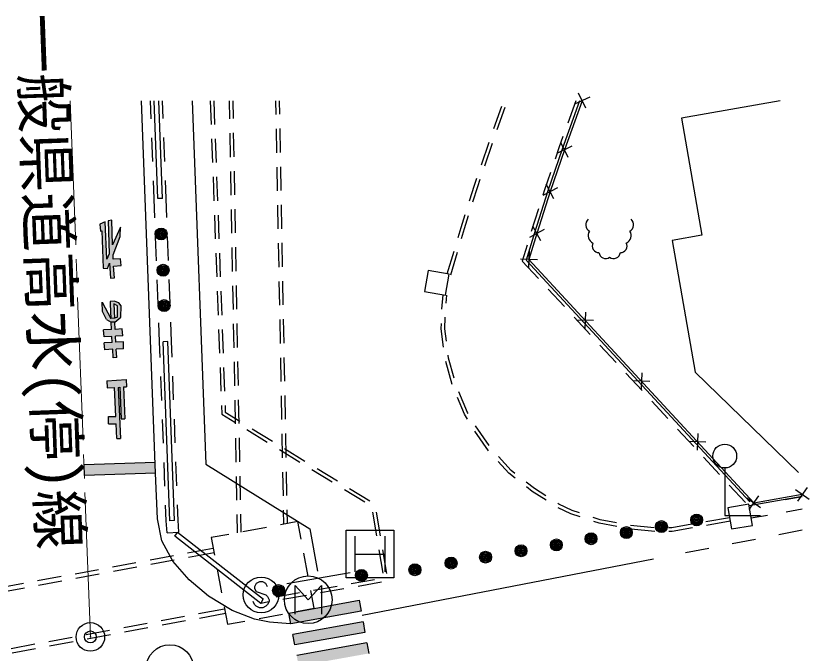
# Model space of a CAD drawing. Units: millimetres, scale not verified. Extents: x 40000 to 680000, y 20000 to 380000.
# Drawn here: x 216910 to 250211, y 308766 to 335501 of the extents above; entities that cross this region are included whole.
import ezdxf
from ezdxf.enums import TextEntityAlignment as Align

# ---------------------------------------------------------------- set-up
doc = ezdxf.new("R2010")
doc.units = ezdxf.units.MM
doc.header["$LTSCALE"] = 1000
doc.header["$PDMODE"] = 32
doc.header["$PDSIZE"] = 500
doc.linetypes.add('CHAIN', pattern=[18.5, 12, -1.5, 3.5, -1.5])
for name, color, linetype, lineweight in [('M-BGD', 7, 'Continuous', 25), ('M-BGD-EXST', 7, 'Continuous', 25), ('M-BMK', 2, 'CHAIN', 13), ('M-BMK-HTXT', 7, 'Continuous', 13), ('M-BMK-SRVR', 3, 'Continuous', 25), ('M-STR-STRC', 7, 'Continuous', 25)]:
    doc.layers.add(name, color=color, linetype=linetype, lineweight=lineweight)
doc.styles.add('ＭＳ ゴシック', font='')
doc.styles.get('ＭＳ ゴシック').set_extended_font_data('MS Gothic')

msp = doc.modelspace()

# ---------------------------------------------------------------- hatches: boundary and pattern name
at = {"layer": 'M-BMK-HTXT'}
for points in [[(219779, 316672), (219793, 316222), (222775, 316313), (222758, 316763)], [(228371, 310438), (228453, 309995), (231401, 310523), (231317, 310982)], [(228534, 309553), (228616, 309110), (231565, 309638), (231483, 310081)], [(228698, 308668), (228780, 308225), (231729, 308753), (231647, 309196)]]:
    msp.add_hatch(color=256, dxfattribs=at).paths.add_polyline_path(points)
at = {"layer": 'M-STR-STRC'}
for points in [[(221044, 324516), (221013, 324997), (221337, 325027), (221309, 325305), (221000, 325298), (220990, 325482), (221295, 326250), (221305, 326643), (220968, 325892), (220932, 326929), (220780, 326906), (220831, 325521), (220722, 325295), (220655, 326866), (220429, 326757), (220469, 326462), (220516, 326482), (220582, 324914), (220758, 324900), (220837, 325133), (220880, 324502)], [(221046, 322812), (221022, 323414), (221183, 323337), (221171, 322866), (221046, 322812), (220896, 322806), (220534, 323495), (220552, 323099), (220721, 322765), (220916, 322646), (221066, 322651), (221321, 322862), (221333, 323333), (221226, 323466), (221035, 323526), (220875, 323519), (220872, 323408), (220896, 322806)], [(220994, 321157), (221144, 321165), (221125, 321521), (221427, 321536), (221422, 321831), (221104, 321809), (221095, 322059), (221401, 322074), (221379, 322370), (221075, 322346), (221066, 322651), (220916, 322646), (220926, 322342), (220593, 322323), (220617, 322034), (220945, 322054), (220954, 321804), (220623, 321786), (220638, 321495), (220975, 321513)], [(221052, 319909), (221107, 318692), (220792, 318691), (220794, 318384), (221118, 318385), (221149, 317767), (221299, 317775), (221202, 319916), (221274, 319919), (221334, 318590), (221484, 318591), (221423, 319933), (221558, 319942), (221539, 320241), (220728, 320188), (220747, 319889)]]:
    msp.add_hatch(color=256, dxfattribs=at).paths.add_polyline_path(points)

# ---------------------------------------------------------------- linework, layer by layer
at = {"layer": 'M-BGD'}
for p, q in [((240999, 332092), (240366, 331793)), ((240832, 331626), (240533, 332259)), ((222591, 331184), (222563, 331942)), ((222868, 327833), (222713, 331942)), ((223067, 327840), (222913, 331942)), ((223091, 331193), (223063, 331942)), ((225068, 331942), (225105, 330943)), ((225218, 331942), (225255, 330943)), ((225891, 331178), (225876, 331942)), ((226041, 331192), (226027, 331942)), ((227838, 331359), (227827, 331942)), ((227988, 331373), (227977, 331942)), ((236973, 330771), (237309, 331712)), ((240417, 331942), (240079, 331001)), ((237117, 330727), (237453, 331669)), ((227868, 329759), (227849, 330759)), ((228018, 329773), (227999, 330773)), ((222659, 329385), (222621, 330384)), ((223159, 329395), (223121, 330394)), ((225921, 329578), (225902, 330578)), ((226071, 329592), (226052, 330592)), ((239876, 330436), (239705, 329959)), ((225127, 330343), (225164, 329344)), ((225277, 330343), (225314, 329344)), ((236457, 329256), (236779, 330203)), ((236601, 329213), (236922, 330160)), ((240256, 330029), (239626, 329723)), ((240094, 329562), (239788, 330191)), ((239705, 329959), (239544, 329493)), ((227898, 328159), (227879, 329159)), ((228048, 328173), (228029, 329173)), ((225186, 328744), (225223, 327745)), ((225336, 328744), (225373, 327745)), ((225951, 327979), (225932, 328978)), ((226101, 327992), (226082, 328992)), ((236165, 328395), (236264, 328688)), ((239349, 328926), (239102, 328209)), ((222718, 327827), (222689, 328586)), ((223217, 327846), (223189, 328595)), ((235956, 327736), (236165, 328395)), ((236100, 327693), (236307, 328348)), ((236307, 328348), (236408, 328645)), ((239499, 327819), (239178, 328441)), ((239650, 328291), (239028, 327970)), ((239102, 328209), (239028, 327979)), ((222748, 327025), (222718, 327827)), ((223067, 327840), (222868, 327833)), ((223248, 327044), (223217, 327846)), ((225981, 326379), (225962, 327379)), ((226131, 326393), (226112, 327393)), ((227928, 326560), (227909, 327559)), ((228078, 326573), (228059, 327573)), ((238845, 327407), (238540, 326455)), ((225245, 327146), (225282, 326146)), ((225396, 327146), (225432, 326146)), ((235604, 326628), (235775, 327165)), ((235748, 326583), (235918, 327121)), ((238944, 326067), (238610, 326683)), ((235479, 326209), (235604, 326628)), ((235623, 326166), (235748, 326583)), ((239085, 326542), (238469, 326208)), ((222816, 325226), (222778, 326225)), ((223315, 325245), (223278, 326244)), ((226011, 324779), (225992, 325779)), ((226161, 324793), (226142, 325793)), ((227958, 324960), (227939, 325960)), ((228108, 324974), (228089, 325974)), ((238369, 325880), (238171, 325213)), ((225304, 325547), (225341, 324547)), ((225455, 325547), (225492, 324547)), ((235020, 324677), (235307, 325635)), ((235163, 324634), (235450, 325591)), ((238465, 325628), (238437, 324929)), ((238801, 325265), (238101, 325292)), ((238171, 325213), (238850, 324479)), ((238339, 325252), (247718, 315109)), ((222883, 323427), (222846, 324427)), ((223383, 323446), (223345, 324445)), ((227988, 323360), (227969, 324360)), ((228138, 323374), (228119, 324374)), ((226041, 323179), (226022, 324179)), ((226191, 323193), (226172, 324193)), ((239257, 324039), (239936, 323304)), ((225364, 323948), (225400, 322948)), ((225514, 323948), (225551, 322948)), ((234795, 323191), (234847, 323798)), ((234968, 323452), (234996, 323785)), ((240823, 323077), (240796, 322378)), ((228018, 321760), (227999, 322760)), ((228168, 321774), (228149, 322774)), ((234917, 322374), (234926, 322854)), ((240343, 322864), (241022, 322130)), ((241159, 322714), (240460, 322741)), ((222943, 321825), (222913, 322628)), ((223443, 321844), (223413, 322647)), ((226071, 321580), (226052, 322579)), ((226221, 321594), (226202, 322593)), ((234766, 322366), (234771, 322592)), ((234864, 321598), (234766, 322366)), ((234982, 321858), (234917, 322374)), ((225423, 322349), (225460, 321349)), ((225573, 322349), (225610, 321349)), ((222968, 321166), (222943, 321825)), ((223293, 321838), (223093, 321831)), ((223372, 314316), (223093, 321831)), ((223572, 314324), (223293, 321838)), ((223468, 321184), (223443, 321844)), ((241430, 321689), (242109, 320955)), ((228048, 320161), (228030, 321161)), ((228198, 320175), (228179, 321174)), ((235072, 321147), (235058, 321263)), ((235307, 320296), (235072, 321147)), ((225482, 320750), (225519, 319751)), ((225632, 320750), (225669, 319751)), ((226101, 319980), (226083, 320980)), ((226251, 319994), (226232, 320994)), ((235222, 320042), (234956, 321006)), ((223035, 319367), (222998, 320366)), ((223534, 319386), (223497, 320385)), ((242516, 320514), (243195, 319780)), ((243182, 320526), (243155, 319827)), ((243518, 320163), (242819, 320190)), ((235872, 318862), (235502, 319730)), ((226131, 318380), (226113, 319380)), ((226281, 318394), (226262, 319394)), ((228078, 318561), (228060, 319561)), ((228228, 318575), (228209, 319575)), ((235738, 318794), (235443, 319485)), ((225541, 319151), (225554, 318786)), ((225691, 319151), (225701, 318872)), ((243602, 319339), (244281, 318605)), ((225554, 318786), (226096, 318455)), ((225701, 318872), (226316, 318496)), ((235864, 318580), (235738, 318794)), ((235901, 318813), (235872, 318862)), ((223101, 317568), (223064, 318568)), ((223601, 317587), (223564, 318586)), ((226607, 318141), (227460, 317619)), ((226828, 318182), (227680, 317660)), ((236756, 317252), (236181, 318071)), ((236781, 317478), (236206, 318297)), ((244688, 318165), (245367, 317430)), ((226162, 316781), (226143, 317780)), ((226311, 316794), (226292, 317794)), ((228108, 316961), (228090, 317961)), ((228258, 316975), (228239, 317975)), ((245541, 317976), (245513, 317276)), ((245877, 317612), (245177, 317640)), ((227972, 317305), (228824, 316783)), ((228192, 317346), (229045, 316824)), ((223168, 315770), (223131, 316769)), ((223668, 315788), (223631, 316787)), ((237600, 316313), (237155, 316805)), ((237702, 316424), (237164, 317018)), ((245775, 316990), (246453, 316256)), ((228139, 315362), (228120, 316361)), ((228288, 315375), (228269, 316375)), ((229336, 316470), (230189, 315947)), ((229556, 316511), (230409, 315988)), ((237859, 316302), (237702, 316424)), ((246668, 316534), (246668, 314534)), ((226192, 315181), (226173, 316181)), ((226341, 315195), (226323, 316195)), ((237866, 316107), (237600, 316313)), ((238678, 315667), (238333, 315935)), ((238591, 315545), (238340, 315739)), ((246861, 315815), (247540, 315081)), ((250126, 315717), (249724, 315144)), ((230700, 315634), (231553, 315112)), ((230921, 315675), (231773, 315153)), ((239168, 315179), (238591, 315545)), ((239154, 315365), (238678, 315667)), ((248087, 315361), (247684, 314789)), ((249639, 315632), (250211, 315229)), ((239701, 315018), (239661, 315044)), ((247599, 315276), (248172, 314874)), ((247690, 314953), (248414, 315079)), ((247846, 314992), (249925, 315354)), ((249202, 315216), (249925, 315342)), ((223222, 314311), (223198, 314970)), ((223722, 314329), (223697, 314989)), ((228161, 314178), (228150, 314762)), ((228310, 314206), (228300, 314776)), ((240213, 314609), (239678, 314864)), ((240269, 314749), (239701, 315018)), ((240576, 314647), (240269, 314749)), ((249246, 314696), (249925, 314814)), ((226217, 313817), (226203, 314581)), ((226367, 313844), (226353, 314595)), ((231887, 314678), (232053, 313692)), ((232040, 314674), (232206, 313688)), ((240600, 314482), (240213, 314609)), ((241433, 314364), (241146, 314459)), ((242118, 314230), (241433, 314364)), ((246865, 314448), (245880, 314274)), ((246668, 314534), (248168, 314534)), ((247778, 314440), (248458, 314559)), ((223255, 313809), (223222, 314311)), ((223572, 314324), (223372, 314316)), ((223754, 313842), (223721, 314344)), ((227425, 314041), (226442, 313858)), ((228753, 314288), (228015, 314151)), ((228890, 313551), (228753, 314288)), ((241395, 314219), (241169, 314293)), ((242143, 314072), (241395, 314219)), ((243703, 314025), (242708, 314122)), ((245289, 314170), (244450, 314023)), ((246891, 314300), (245906, 314127)), ((223255, 313809), (223754, 313842)), ((223579, 313667), (223702, 313825)), ((227310, 311012), (223702, 313825)), ((225852, 313749), (225115, 313612)), ((230770, 311921), (230770, 313921)), ((230770, 313921), (232770, 313921)), ((232770, 313921), (232770, 311921)), ((243729, 313872), (242734, 313968)), ((244450, 314023), (244302, 314020)), ((244465, 313873), (244328, 313871)), ((245315, 314023), (244465, 313873)), ((227187, 310854), (223579, 313667)), ((225115, 313612), (225252, 312874)), ((231145, 313671), (231145, 312171)), ((232395, 313671), (232395, 312171)), ((224116, 312973), (225197, 313174)), ((232153, 313100), (232319, 312114)), ((232306, 313096), (232472, 312110)), ((222543, 312681), (223526, 312864)), ((224151, 312786), (225231, 312987)), ((229182, 311978), (229000, 312961)), ((231145, 312921), (232395, 312921)), ((220970, 312389), (221953, 312572)), ((221004, 312202), (221988, 312385)), ((222578, 312494), (223561, 312677)), ((219397, 312097), (220380, 312280)), ((219431, 311911), (220414, 312093)), ((225362, 312284), (225545, 311301)), ((230948, 312138), (228286, 311671)), ((216251, 311514), (217234, 311696)), ((217824, 311806), (218807, 311988)), ((217858, 311619), (218841, 311801)), ((232770, 311921), (230770, 311921)), ((231970, 311840), (230985, 311669)), ((232260, 311739), (231275, 311567)), ((216285, 311327), (217268, 311509)), ((229429, 310651), (229292, 311388)), ((230394, 311565), (229408, 311394)), ((230684, 311464), (229699, 311292)), ((228817, 311291), (227832, 311119)), ((229108, 311189), (228122, 311017)), ((225655, 310711), (225792, 309974)), ((227187, 310854), (227294, 311025)), ((227531, 310914), (227187, 310854)), ((224584, 310426), (225670, 310627)), ((224618, 310239), (225705, 310440)), ((227119, 310221), (228102, 310404)), ((231401, 310523), (228453, 309995)), ((228692, 310514), (229429, 310651)), ((223011, 310134), (223994, 310316)), ((223045, 309947), (224028, 310129)), ((225792, 309974), (226529, 310111)), ((231483, 310081), (228534, 309553)), ((219864, 309550), (220847, 309732)), ((221437, 309842), (222421, 310024)), ((221472, 309655), (222455, 309837)), ((218291, 309258), (219274, 309440)), ((219899, 309363), (220882, 309546)), ((231565, 309638), (228616, 309110)), ((216718, 308966), (217701, 309149)), ((218325, 309071), (219309, 309254)), ((231647, 309196), (228698, 308668)), ((216752, 308779), (217735, 308962))]:
    msp.add_line(p, q, dxfattribs=at)
for points in [[(224315, 331942), (224878, 316698), (229249, 313975), (229567, 312201)], [(240576, 331942), (239847, 329909), (239244, 328162), (238682, 326404), (238339, 325252)], [(240682, 331942), (239941, 329876), (239339, 328130), (238777, 326375), (238451, 325279), (247886, 315075), (249925, 315430)], [(249001, 331942), (244857, 331216), (245708, 326299), (244467, 326071), (245426, 320548), (249759, 316343)]]:
    msp.add_lwpolyline(points, dxfattribs=at)
for points in [[(235101, 324658), (234221, 324818), (234061, 323937), (234941, 323777)], [(246948, 313975), (247832, 314127), (247680, 315012), (246796, 314859)]]:
    msp.add_lwpolyline(points, close=True, dxfattribs=at)
msp.add_circle((246668, 317034), 500, dxfattribs=at)
for centre, radius, start, end in [((241152, 326741), 316, 132.9454, 238.4758), ((242522, 326741), 316, 301.5242, 47.0546), ((241272, 326285), 341, 146.7295, 246.669), ((242402, 326285), 341, 293.331, 33.2705), ((241382, 325847), 275, 152.9691, 271.0416), ((242292, 325847), 275, 268.9584, 27.0309), ((241673, 325611), 290, 187.797, 304.278), ((242002, 325607), 287, 234.9263, 352.9987)]:
    msp.add_arc(centre, radius, start, end, dxfattribs=at)
at = {"layer": 'M-BGD-EXST'}
for p, q in [((228634, 310406), (228634, 311606)), ((228634, 311606), (229184, 311006)), ((229184, 311006), (229734, 311606)), ((229734, 311606), (229734, 310406))]:
    msp.add_line(p, q, dxfattribs=at)
for centre in [(229184, 311006), (223377, 308116)]:
    msp.add_circle(centre, 1000, dxfattribs=at)
at = {"layer": 'M-BMK'}
for p, q in [((219422, 325891), (219196, 331942)), ((219482, 324292), (219444, 325291)), ((219729, 317696), (219504, 323692)), ((219788, 316097), (219751, 317097)), ((220037, 309446), (219811, 315498))]:
    msp.add_line(p, q, dxfattribs=at)
at = {"layer": 'M-BMK-SRVR'}
msp.add_circle((220037, 309446), 600, dxfattribs=at)
msp.add_point((220037, 309446), dxfattribs=at)
at = {"layer": 'M-STR-STRC'}
for p, q in [((220655, 326866), (220429, 326757)), ((220429, 326757), (220469, 326462)), ((220722, 325295), (220655, 326866)), ((220932, 326929), (220780, 326906)), ((220780, 326906), (220831, 325521)), ((220968, 325892), (220932, 326929)), ((220469, 326462), (220516, 326482)), ((220516, 326482), (220582, 324914)), ((221305, 326643), (220968, 325892)), ((221295, 326250), (221305, 326643)), ((220990, 325482), (221295, 326250)), ((220831, 325521), (220722, 325295)), ((221000, 325298), (220990, 325482)), ((220758, 324900), (220837, 325133)), ((220837, 325133), (220880, 324502)), ((221309, 325305), (221000, 325298)), ((221013, 324997), (221337, 325027)), ((221337, 325027), (221309, 325305)), ((220582, 324914), (220758, 324900)), ((221044, 324516), (221013, 324997)), ((220880, 324502), (221044, 324516)), ((220534, 323495), (220896, 322806)), ((220552, 323099), (220534, 323495)), ((220875, 323519), (220872, 323408)), ((220872, 323408), (220896, 322806)), ((221035, 323526), (220875, 323519)), ((221022, 323414), (221046, 322812)), ((221183, 323337), (221022, 323414)), ((221226, 323466), (221035, 323526)), ((221333, 323333), (221226, 323466)), ((220721, 322765), (220552, 323099)), ((221171, 322866), (221183, 323337)), ((221321, 322862), (221333, 323333)), ((220721, 322765), (220916, 322646)), ((221046, 322812), (220896, 322806)), ((221171, 322866), (221046, 322812)), ((221066, 322651), (221321, 322862)), ((221066, 322651), (220916, 322646)), ((220926, 322342), (220916, 322646)), ((221075, 322346), (221066, 322651)), ((221379, 322370), (221075, 322346)), ((221401, 322074), (221379, 322370)), ((220930, 322342), (220593, 322323)), ((220617, 322034), (220593, 322323)), ((220945, 322054), (220617, 322034)), ((220954, 321804), (220945, 322054)), ((221401, 322074), (221095, 322059)), ((221104, 321809), (221095, 322059)), ((220959, 321804), (220623, 321786)), ((220638, 321495), (220623, 321786)), ((221422, 321831), (221104, 321809)), ((221427, 321536), (221422, 321831)), ((220975, 321513), (220638, 321495)), ((220994, 321157), (220975, 321513)), ((221427, 321536), (221125, 321521)), ((221144, 321165), (221125, 321521)), ((221144, 321165), (220994, 321157)), ((220728, 320188), (221539, 320241)), ((220728, 320188), (220747, 319889)), ((221539, 320241), (221558, 319942)), ((220747, 319889), (221052, 319909)), ((221107, 318692), (221052, 319909)), ((221202, 319916), (221274, 319919)), ((221202, 319916), (221299, 317774)), ((221274, 319919), (221334, 318590)), ((221423, 319933), (221558, 319942)), ((221423, 319933), (221484, 318591)), ((220792, 318691), (221107, 318692)), ((220794, 318384), (220792, 318691)), ((220794, 318384), (221118, 318385)), ((221149, 317767), (221118, 318385)), ((221334, 318590), (221484, 318591)), ((221149, 317767), (221299, 317775)), ((222758, 316763), (219779, 316672)), ((219793, 316222), (219779, 316672)), ((222775, 316313), (219793, 316222)), ((249925, 313918), (248943, 313729)), ((247961, 313539), (246980, 313349)), ((245998, 313160), (245016, 312970)), ((243684, 312706), (231444, 310341)), ((227137, 311754), (227001, 311686)), ((227274, 311754), (227137, 311754)), ((227410, 311686), (227274, 311754)), ((227001, 311686), (226933, 311550)), ((226933, 311550), (226933, 311481)), ((226933, 311481), (227001, 311345)), ((227478, 311550), (227410, 311686)), ((227001, 311345), (227410, 311209)), ((227410, 311209), (227478, 311141)), ((227478, 311141), (227547, 311004)), ((226933, 310800), (226865, 310936)), ((227001, 310731), (226933, 310800)), ((227137, 310663), (227001, 310731)), ((227410, 310731), (227274, 310663)), ((227478, 310800), (227410, 310731)), ((227547, 310936), (227478, 310800)), ((227547, 311004), (227547, 310936)), ((227274, 310663), (227137, 310663)), ((231483, 310081), (231565, 309638)), ((228616, 309110), (228534, 309553)), ((231647, 309196), (231729, 308753))]:
    msp.add_line(p, q, dxfattribs=at)
for points in [[(228427, 309988), (227562, 310062), (226922, 310195), (225996, 310552), (224999, 311154), (224185, 311834), (223493, 312625), (223041, 313472), (222851, 314403), (222775, 316313), (222190, 331942)], [(228453, 309995), (228371, 310438), (231317, 310982), (231401, 310523)]]:
    msp.add_lwpolyline(points, dxfattribs=at)
for centre, radius in [((223008, 326351), 250), ((223008, 326351), 204), ((223008, 326351), 159), ((223008, 326351), 114), ((223008, 326351), 68.2), ((223008, 326351), 22.7), ((223092, 324829), 250), ((223092, 324829), 204), ((223092, 324829), 159), ((223092, 324829), 114), ((223092, 324829), 68.2), ((223092, 324829), 22.7), ((223132, 323346), 250), ((223132, 323346), 204), ((223132, 323346), 159), ((223132, 323346), 114), ((223132, 323346), 68.2), ((223132, 323346), 22.7), ((245490, 314352), 250), ((245490, 314352), 204), ((245490, 314352), 159), ((245490, 314352), 114), ((245490, 314352), 68.2), ((245490, 314352), 22.7), ((242539, 313825), 250), ((242539, 313825), 204), ((244010, 314076), 250), ((244010, 314076), 204), ((244010, 314076), 159), ((244010, 314076), 114), ((244010, 314076), 68.2), ((244010, 314076), 22.7), ((241055, 313564), 250), ((241055, 313564), 204), ((241055, 313564), 159), ((242539, 313825), 159), ((242539, 313825), 114), ((242539, 313825), 68.2), ((242539, 313825), 22.7), ((239600, 313305), 250), ((239600, 313305), 204), ((239600, 313305), 159), ((239600, 313305), 114), ((239600, 313305), 68.2), ((241055, 313564), 114), ((241055, 313564), 68.2), ((241055, 313564), 22.7), ((236626, 312792), 250), ((238116, 313058), 250), ((238116, 313058), 204), ((238116, 313058), 159), ((238116, 313058), 114), ((238116, 313058), 68.2), ((238116, 313058), 22.7), ((239600, 313305), 22.7), ((235182, 312544), 250), ((235182, 312544), 204), ((235182, 312544), 159), ((236626, 312792), 204), ((236626, 312792), 159), ((236626, 312792), 114), ((236626, 312792), 68.2), ((236626, 312792), 22.7), ((233663, 312262), 250), ((233663, 312262), 204), ((233663, 312262), 159), ((233663, 312262), 114), ((235182, 312544), 114), ((235182, 312544), 68.2), ((235182, 312544), 22.7), ((231417, 312030), 250), ((231417, 312030), 204), ((231417, 312030), 159), ((231417, 312030), 114), ((231417, 312030), 68.2), ((231417, 312030), 22.7), ((233663, 312262), 68.2), ((233663, 312262), 22.7), ((227206, 311209), 750), ((227938, 311392), 250), ((227938, 311392), 204), ((227938, 311392), 159), ((227938, 311392), 114), ((227938, 311392), 68.2), ((227938, 311392), 22.7)]:
    msp.add_circle(centre, radius, dxfattribs=at)

# ---------------------------------------------------------------- texts
at = {"layer": 'M-BMK-HTXT', "style": 'ＭＳ ゴシック'}
msp.add_text('一般県道高水(停)線', height=1833, rotation=272.143, dxfattribs=at).set_placement((216489, 335550), align=Align.BOTTOM_LEFT)

doc.saveas('drawing.dxf')
